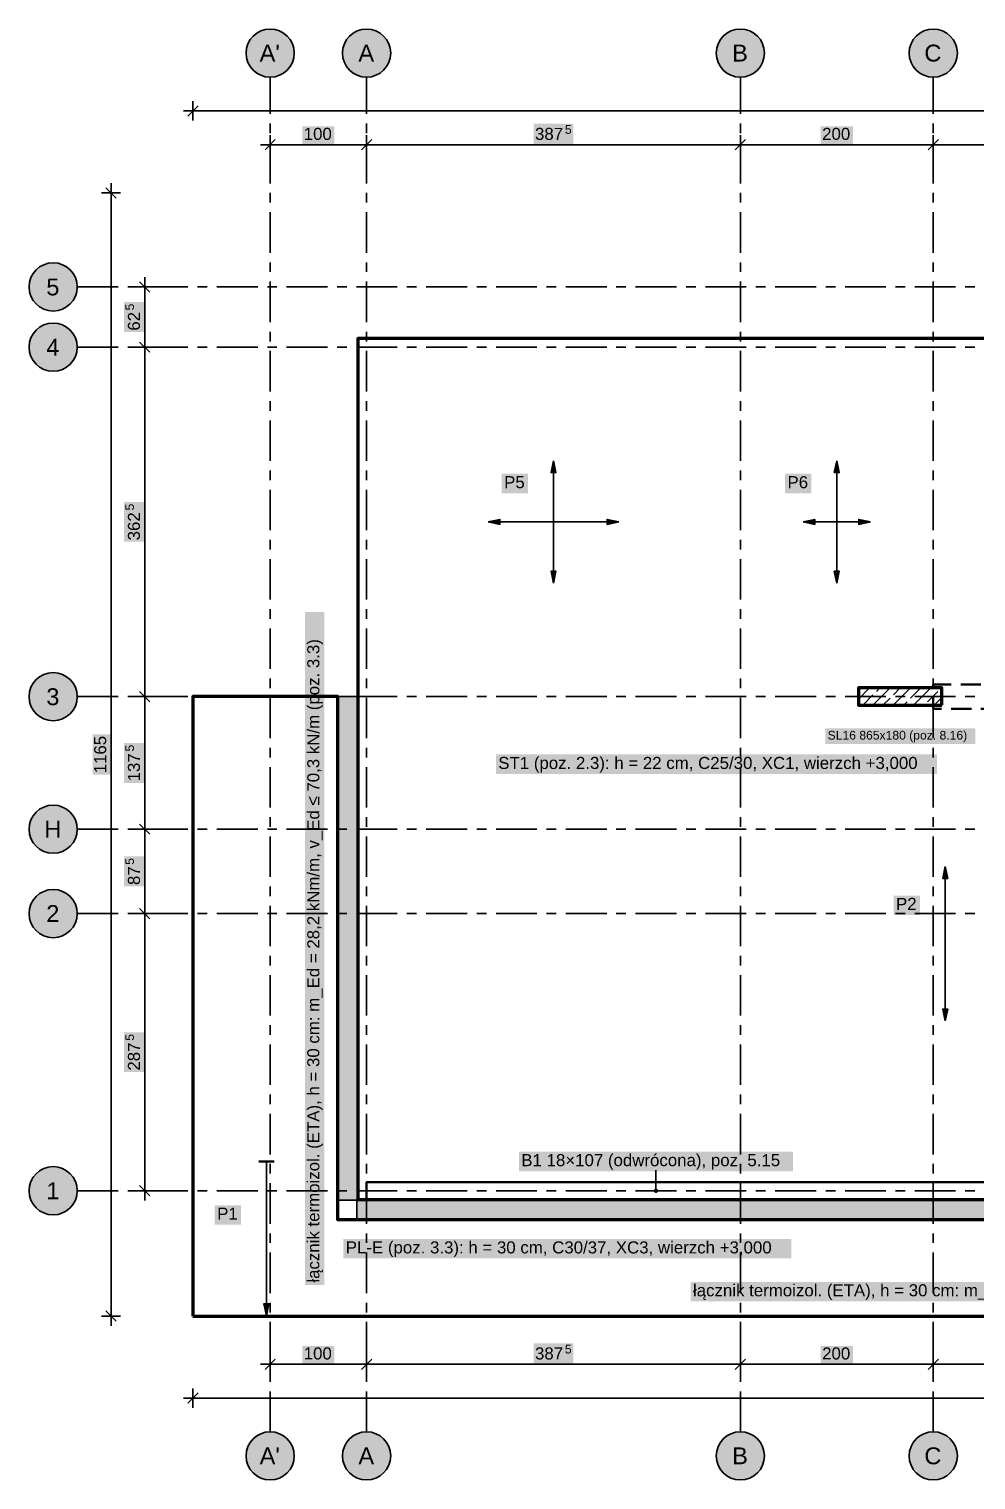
# Model space of a CAD drawing. Header units: metres. Extents: x -3.5 to 20.2, y -3 to 12.1.
# Drawn here: x -3.5 to 6.32, y -3 to 12.05 of the extents above; entities that cross this region are included whole.
import ezdxf

# ---------------------------------------------------------------- set-up
doc = ezdxf.new("R2010")
doc.units = ezdxf.units.M
doc.linetypes.add('KRESKOWA', pattern=[5.25, 4.2, -1.05])
doc.linetypes.add('PUNKTOWA', pattern=[10.5, 8.4, -1.05, 0, -1.05])
for name, color, linetype, lineweight in [('A-KRESKOWANIE', 8, 'Continuous', 18), ('A-MASKA', 7, 'Continuous', 18), ('A-OPISY', 2, 'Continuous', 25), ('K-KONSTR', 7, 'Continuous', 50), ('K-OSIE', 1, 'PUNKTOWA', 25), ('K-WYMIARY', 1, 'Continuous', 25)]:
    doc.layers.add(name, color=color, linetype=linetype, lineweight=lineweight)
doc.styles.add('PL_ARIAL', font='arial.ttf')

msp = doc.modelspace()

# ---------------------------------------------------------------- hatches: boundary and pattern name
at = {"layer": 'A-MASKA', "true_color": 0xffffff}
for points in [[(-0.667, 10.857), (-0.333, 10.857), (-0.333, 11.04), (-0.667, 11.04)], [(1.731, 10.857), (2.144, 10.857), (2.144, 11.068), (1.731, 11.068)], [(4.708, 10.857), (5.042, 10.857), (5.042, 11.04), (4.708, 11.04)], [(-2.307, 8.906), (-2.307, 9.219), (-2.517, 9.219), (-2.517, 8.906)], [(1.401, 7.235), (1.674, 7.235), (1.674, 7.438), (1.401, 7.438)], [(4.339, 7.235), (4.611, 7.235), (4.611, 7.438), (4.339, 7.438)], [(-2.307, 6.731), (-2.307, 7.144), (-2.517, 7.144), (-2.517, 6.731)], [(-0.438, -0.978), (-0.438, 6.004), (-0.64, 6.004), (-0.64, -0.978)], [(-2.658, 4.315), (-2.658, 4.735), (-2.84, 4.735), (-2.84, 4.315)], [(4.755, 4.635), (6.31, 4.635), (6.31, 4.795), (4.755, 4.795)], [(-2.307, 4.231), (-2.307, 4.644), (-2.517, 4.644), (-2.517, 4.231)], [(1.34, 4.322), (5.914, 4.322), (5.914, 4.525), (1.34, 4.525)], [(-2.307, 3.156), (-2.307, 3.469), (-2.517, 3.469), (-2.517, 3.156)], [(5.464, 2.86), (5.736, 2.86), (5.736, 3.062), (5.464, 3.062)], [(-2.307, 1.231), (-2.307, 1.644), (-2.517, 1.644), (-2.517, 1.231)], [(1.579, 0.203), (4.421, 0.203), (4.421, 0.405), (1.579, 0.405)], [(-1.574, -0.352), (-1.302, -0.352), (-1.302, -0.15), (-1.574, -0.15)], [(-0.241, -0.702), (4.404, -0.702), (4.404, -0.5), (-0.241, -0.5)], [(3.359, -1.147), (10.341, -1.147), (10.341, -0.945), (3.359, -0.945)], [(-0.667, -1.792), (-0.333, -1.792), (-0.333, -1.61), (-0.667, -1.61)], [(1.731, -1.792), (2.144, -1.792), (2.144, -1.583), (1.731, -1.583)], [(4.708, -1.792), (5.042, -1.792), (5.042, -1.61), (4.708, -1.61)]]:
    msp.add_hatch(color=7, dxfattribs=at).paths.add_polyline_path(points)
at = {"layer": 'A-OPISY', "true_color": 0x000000}
for points in [[(1.938, 7.572), (1.963, 7.45), (1.912, 7.45)], [(4.875, 7.572), (4.901, 7.45), (4.849, 7.45)], [(1.259, 6.938), (1.382, 6.963), (1.382, 6.912)], [(2.616, 6.938), (2.493, 6.912), (2.493, 6.963)], [(4.525, 6.938), (4.647, 6.963), (4.647, 6.912)], [(5.225, 6.938), (5.103, 6.912), (5.103, 6.963)], [(1.938, 6.303), (1.912, 6.425), (1.963, 6.425)], [(4.875, 6.303), (4.849, 6.425), (4.901, 6.425)], [(6, 3.362), (6.026, 3.24), (5.974, 3.24)], [(6, 1.762), (5.974, 1.885), (6.026, 1.885)], [(3.022, 0), (3.022, 0.006), (3.019, 0.011), (3.016, 0.016), (3.011, 0.019), (3.006, 0.022), (3, 0.023), (2.994, 0.022), (2.989, 0.019), (2.984, 0.016), (2.981, 0.011), (2.978, 0.006), (2.978, 0), (2.978, -0.006), (2.981, -0.011), (2.984, -0.016), (2.989, -0.019), (2.994, -0.022), (3, -0.023), (3.006, -0.022), (3.011, -0.019), (3.016, -0.016), (3.019, -0.011), (3.022, -0.006)], [(-1.038, -1.295), (-1.064, -1.172), (-1.012, -1.172)]]:
    msp.add_hatch(color=7, dxfattribs=at).paths.add_polyline_path(points)
at = {"layer": 'K-KONSTR', "true_color": 0x9a9a9a}
for points in [[(-0.3, -0.099), (-0.3, 5.125), (-0.09, 5.125), (-0.09, -0.099)], [(13.8, -0.3), (-0.1, -0.3), (-0.1, -0.09), (13.8, -0.09)]]:
    msp.add_hatch(color=7, dxfattribs=at).paths.add_polyline_path(points)
at = {"layer": 'K-OSIE', "true_color": 0xffffff}
for points in [[(-0.75, 11.8), (-0.752, 11.833), (-0.759, 11.865), (-0.769, 11.896), (-0.783, 11.925), (-0.802, 11.952), (-0.823, 11.977), (-0.848, 11.998), (-0.875, 12.017), (-0.904, 12.031), (-0.935, 12.041), (-0.967, 12.048), (-1, 12.05), (-1.033, 12.048), (-1.065, 12.041), (-1.096, 12.031), (-1.125, 12.017), (-1.152, 11.998), (-1.177, 11.977), (-1.198, 11.952), (-1.217, 11.925), (-1.231, 11.896), (-1.241, 11.865), (-1.248, 11.833), (-1.25, 11.8), (-1.248, 11.767), (-1.241, 11.735), (-1.231, 11.704), (-1.217, 11.675), (-1.198, 11.648), (-1.177, 11.623), (-1.152, 11.602), (-1.125, 11.583), (-1.096, 11.569), (-1.065, 11.559), (-1.033, 11.552), (-1, 11.55), (-0.967, 11.552), (-0.935, 11.559), (-0.904, 11.569), (-0.875, 11.583), (-0.848, 11.602), (-0.823, 11.623), (-0.802, 11.648), (-0.783, 11.675), (-0.769, 11.704), (-0.759, 11.735), (-0.752, 11.767)], [(0.25, 11.8), (0.248, 11.833), (0.241, 11.865), (0.231, 11.896), (0.217, 11.925), (0.198, 11.952), (0.177, 11.977), (0.152, 11.998), (0.125, 12.017), (0.096, 12.031), (0.065, 12.041), (0.033, 12.048), (0, 12.05), (-0.033, 12.048), (-0.065, 12.041), (-0.096, 12.031), (-0.125, 12.017), (-0.152, 11.998), (-0.177, 11.977), (-0.198, 11.952), (-0.217, 11.925), (-0.231, 11.896), (-0.241, 11.865), (-0.248, 11.833), (-0.25, 11.8), (-0.248, 11.767), (-0.241, 11.735), (-0.231, 11.704), (-0.217, 11.675), (-0.198, 11.648), (-0.177, 11.623), (-0.152, 11.602), (-0.125, 11.583), (-0.096, 11.569), (-0.065, 11.559), (-0.033, 11.552), (0, 11.55), (0.033, 11.552), (0.065, 11.559), (0.096, 11.569), (0.125, 11.583), (0.152, 11.602), (0.177, 11.623), (0.198, 11.648), (0.217, 11.675), (0.231, 11.704), (0.241, 11.735), (0.248, 11.767)], [(4.125, 11.8), (4.123, 11.833), (4.116, 11.865), (4.106, 11.896), (4.092, 11.925), (4.073, 11.952), (4.052, 11.977), (4.027, 11.998), (4, 12.017), (3.971, 12.031), (3.94, 12.041), (3.908, 12.048), (3.875, 12.05), (3.842, 12.048), (3.81, 12.041), (3.779, 12.031), (3.75, 12.017), (3.723, 11.998), (3.698, 11.977), (3.677, 11.952), (3.658, 11.925), (3.644, 11.896), (3.634, 11.865), (3.627, 11.833), (3.625, 11.8), (3.627, 11.767), (3.634, 11.735), (3.644, 11.704), (3.658, 11.675), (3.677, 11.648), (3.698, 11.623), (3.723, 11.602), (3.75, 11.583), (3.779, 11.569), (3.81, 11.559), (3.842, 11.552), (3.875, 11.55), (3.908, 11.552), (3.94, 11.559), (3.971, 11.569), (4, 11.583), (4.027, 11.602), (4.052, 11.623), (4.073, 11.648), (4.092, 11.675), (4.106, 11.704), (4.116, 11.735), (4.123, 11.767)], [(6.125, 11.8), (6.123, 11.833), (6.116, 11.865), (6.106, 11.896), (6.092, 11.925), (6.073, 11.952), (6.052, 11.977), (6.027, 11.998), (6, 12.017), (5.971, 12.031), (5.94, 12.041), (5.908, 12.048), (5.875, 12.05), (5.842, 12.048), (5.81, 12.041), (5.779, 12.031), (5.75, 12.017), (5.723, 11.998), (5.698, 11.977), (5.677, 11.952), (5.658, 11.925), (5.644, 11.896), (5.634, 11.865), (5.627, 11.833), (5.625, 11.8), (5.627, 11.767), (5.634, 11.735), (5.644, 11.704), (5.658, 11.675), (5.677, 11.648), (5.698, 11.623), (5.723, 11.602), (5.75, 11.583), (5.779, 11.569), (5.81, 11.559), (5.842, 11.552), (5.875, 11.55), (5.908, 11.552), (5.94, 11.559), (5.971, 11.569), (6, 11.583), (6.027, 11.602), (6.052, 11.623), (6.073, 11.648), (6.092, 11.675), (6.106, 11.704), (6.116, 11.735), (6.123, 11.767)], [(-3, 9.375), (-3.002, 9.408), (-3.009, 9.44), (-3.019, 9.471), (-3.033, 9.5), (-3.052, 9.527), (-3.073, 9.552), (-3.098, 9.573), (-3.125, 9.592), (-3.154, 9.606), (-3.185, 9.616), (-3.217, 9.623), (-3.25, 9.625), (-3.283, 9.623), (-3.315, 9.616), (-3.346, 9.606), (-3.375, 9.592), (-3.402, 9.573), (-3.427, 9.552), (-3.448, 9.527), (-3.467, 9.5), (-3.481, 9.471), (-3.491, 9.44), (-3.498, 9.408), (-3.5, 9.375), (-3.498, 9.342), (-3.491, 9.31), (-3.481, 9.279), (-3.467, 9.25), (-3.448, 9.223), (-3.427, 9.198), (-3.402, 9.177), (-3.375, 9.158), (-3.346, 9.144), (-3.315, 9.134), (-3.283, 9.127), (-3.25, 9.125), (-3.217, 9.127), (-3.185, 9.134), (-3.154, 9.144), (-3.125, 9.158), (-3.098, 9.177), (-3.073, 9.198), (-3.052, 9.223), (-3.033, 9.25), (-3.019, 9.279), (-3.009, 9.31), (-3.002, 9.342)], [(-3, 8.75), (-3.002, 8.783), (-3.009, 8.815), (-3.019, 8.846), (-3.033, 8.875), (-3.052, 8.902), (-3.073, 8.927), (-3.098, 8.948), (-3.125, 8.967), (-3.154, 8.981), (-3.185, 8.991), (-3.217, 8.998), (-3.25, 9), (-3.283, 8.998), (-3.315, 8.991), (-3.346, 8.981), (-3.375, 8.967), (-3.402, 8.948), (-3.427, 8.927), (-3.448, 8.902), (-3.467, 8.875), (-3.481, 8.846), (-3.491, 8.815), (-3.498, 8.783), (-3.5, 8.75), (-3.498, 8.717), (-3.491, 8.685), (-3.481, 8.654), (-3.467, 8.625), (-3.448, 8.598), (-3.427, 8.573), (-3.402, 8.552), (-3.375, 8.533), (-3.346, 8.519), (-3.315, 8.509), (-3.283, 8.502), (-3.25, 8.5), (-3.217, 8.502), (-3.185, 8.509), (-3.154, 8.519), (-3.125, 8.533), (-3.098, 8.552), (-3.073, 8.573), (-3.052, 8.598), (-3.033, 8.625), (-3.019, 8.654), (-3.009, 8.685), (-3.002, 8.717)], [(-3, 5.125), (-3.002, 5.158), (-3.009, 5.19), (-3.019, 5.221), (-3.033, 5.25), (-3.052, 5.277), (-3.073, 5.302), (-3.098, 5.323), (-3.125, 5.342), (-3.154, 5.356), (-3.185, 5.366), (-3.217, 5.373), (-3.25, 5.375), (-3.283, 5.373), (-3.315, 5.366), (-3.346, 5.356), (-3.375, 5.342), (-3.402, 5.323), (-3.427, 5.302), (-3.448, 5.277), (-3.467, 5.25), (-3.481, 5.221), (-3.491, 5.19), (-3.498, 5.158), (-3.5, 5.125), (-3.498, 5.092), (-3.491, 5.06), (-3.481, 5.029), (-3.467, 5), (-3.448, 4.973), (-3.427, 4.948), (-3.402, 4.927), (-3.375, 4.908), (-3.346, 4.894), (-3.315, 4.884), (-3.283, 4.877), (-3.25, 4.875), (-3.217, 4.877), (-3.185, 4.884), (-3.154, 4.894), (-3.125, 4.908), (-3.098, 4.927), (-3.073, 4.948), (-3.052, 4.973), (-3.033, 5), (-3.019, 5.029), (-3.009, 5.06), (-3.002, 5.092)], [(-3, 3.75), (-3.002, 3.783), (-3.009, 3.815), (-3.019, 3.846), (-3.033, 3.875), (-3.052, 3.902), (-3.073, 3.927), (-3.098, 3.948), (-3.125, 3.967), (-3.154, 3.981), (-3.185, 3.991), (-3.217, 3.998), (-3.25, 4), (-3.283, 3.998), (-3.315, 3.991), (-3.346, 3.981), (-3.375, 3.967), (-3.402, 3.948), (-3.427, 3.927), (-3.448, 3.902), (-3.467, 3.875), (-3.481, 3.846), (-3.491, 3.815), (-3.498, 3.783), (-3.5, 3.75), (-3.498, 3.717), (-3.491, 3.685), (-3.481, 3.654), (-3.467, 3.625), (-3.448, 3.598), (-3.427, 3.573), (-3.402, 3.552), (-3.375, 3.533), (-3.346, 3.519), (-3.315, 3.509), (-3.283, 3.502), (-3.25, 3.5), (-3.217, 3.502), (-3.185, 3.509), (-3.154, 3.519), (-3.125, 3.533), (-3.098, 3.552), (-3.073, 3.573), (-3.052, 3.598), (-3.033, 3.625), (-3.019, 3.654), (-3.009, 3.685), (-3.002, 3.717)], [(-3, 2.875), (-3.002, 2.908), (-3.009, 2.94), (-3.019, 2.971), (-3.033, 3), (-3.052, 3.027), (-3.073, 3.052), (-3.098, 3.073), (-3.125, 3.092), (-3.154, 3.106), (-3.185, 3.116), (-3.217, 3.123), (-3.25, 3.125), (-3.283, 3.123), (-3.315, 3.116), (-3.346, 3.106), (-3.375, 3.092), (-3.402, 3.073), (-3.427, 3.052), (-3.448, 3.027), (-3.467, 3), (-3.481, 2.971), (-3.491, 2.94), (-3.498, 2.908), (-3.5, 2.875), (-3.498, 2.842), (-3.491, 2.81), (-3.481, 2.779), (-3.467, 2.75), (-3.448, 2.723), (-3.427, 2.698), (-3.402, 2.677), (-3.375, 2.658), (-3.346, 2.644), (-3.315, 2.634), (-3.283, 2.627), (-3.25, 2.625), (-3.217, 2.627), (-3.185, 2.634), (-3.154, 2.644), (-3.125, 2.658), (-3.098, 2.677), (-3.073, 2.698), (-3.052, 2.723), (-3.033, 2.75), (-3.019, 2.779), (-3.009, 2.81), (-3.002, 2.842)], [(-3, 0), (-3.002, 0.033), (-3.009, 0.065), (-3.019, 0.096), (-3.033, 0.125), (-3.052, 0.152), (-3.073, 0.177), (-3.098, 0.198), (-3.125, 0.217), (-3.154, 0.231), (-3.185, 0.241), (-3.217, 0.248), (-3.25, 0.25), (-3.283, 0.248), (-3.315, 0.241), (-3.346, 0.231), (-3.375, 0.217), (-3.402, 0.198), (-3.427, 0.177), (-3.448, 0.152), (-3.467, 0.125), (-3.481, 0.096), (-3.491, 0.065), (-3.498, 0.033), (-3.5, 0), (-3.498, -0.033), (-3.491, -0.065), (-3.481, -0.096), (-3.467, -0.125), (-3.448, -0.152), (-3.427, -0.177), (-3.402, -0.198), (-3.375, -0.217), (-3.346, -0.231), (-3.315, -0.241), (-3.283, -0.248), (-3.25, -0.25), (-3.217, -0.248), (-3.185, -0.241), (-3.154, -0.231), (-3.125, -0.217), (-3.098, -0.198), (-3.073, -0.177), (-3.052, -0.152), (-3.033, -0.125), (-3.019, -0.096), (-3.009, -0.065), (-3.002, -0.033)], [(-0.75, -2.75), (-0.752, -2.717), (-0.759, -2.685), (-0.769, -2.654), (-0.783, -2.625), (-0.802, -2.598), (-0.823, -2.573), (-0.848, -2.552), (-0.875, -2.533), (-0.904, -2.519), (-0.935, -2.509), (-0.967, -2.502), (-1, -2.5), (-1.033, -2.502), (-1.065, -2.509), (-1.096, -2.519), (-1.125, -2.533), (-1.152, -2.552), (-1.177, -2.573), (-1.198, -2.598), (-1.217, -2.625), (-1.231, -2.654), (-1.241, -2.685), (-1.248, -2.717), (-1.25, -2.75), (-1.248, -2.783), (-1.241, -2.815), (-1.231, -2.846), (-1.217, -2.875), (-1.198, -2.902), (-1.177, -2.927), (-1.152, -2.948), (-1.125, -2.967), (-1.096, -2.981), (-1.065, -2.991), (-1.033, -2.998), (-1, -3), (-0.967, -2.998), (-0.935, -2.991), (-0.904, -2.981), (-0.875, -2.967), (-0.848, -2.948), (-0.823, -2.927), (-0.802, -2.902), (-0.783, -2.875), (-0.769, -2.846), (-0.759, -2.815), (-0.752, -2.783)], [(0.25, -2.75), (0.248, -2.717), (0.241, -2.685), (0.231, -2.654), (0.217, -2.625), (0.198, -2.598), (0.177, -2.573), (0.152, -2.552), (0.125, -2.533), (0.096, -2.519), (0.065, -2.509), (0.033, -2.502), (0, -2.5), (-0.033, -2.502), (-0.065, -2.509), (-0.096, -2.519), (-0.125, -2.533), (-0.152, -2.552), (-0.177, -2.573), (-0.198, -2.598), (-0.217, -2.625), (-0.231, -2.654), (-0.241, -2.685), (-0.248, -2.717), (-0.25, -2.75), (-0.248, -2.783), (-0.241, -2.815), (-0.231, -2.846), (-0.217, -2.875), (-0.198, -2.902), (-0.177, -2.927), (-0.152, -2.948), (-0.125, -2.967), (-0.096, -2.981), (-0.065, -2.991), (-0.033, -2.998), (0, -3), (0.033, -2.998), (0.065, -2.991), (0.096, -2.981), (0.125, -2.967), (0.152, -2.948), (0.177, -2.927), (0.198, -2.902), (0.217, -2.875), (0.231, -2.846), (0.241, -2.815), (0.248, -2.783)], [(4.125, -2.75), (4.123, -2.717), (4.116, -2.685), (4.106, -2.654), (4.092, -2.625), (4.073, -2.598), (4.052, -2.573), (4.027, -2.552), (4, -2.533), (3.971, -2.519), (3.94, -2.509), (3.908, -2.502), (3.875, -2.5), (3.842, -2.502), (3.81, -2.509), (3.779, -2.519), (3.75, -2.533), (3.723, -2.552), (3.698, -2.573), (3.677, -2.598), (3.658, -2.625), (3.644, -2.654), (3.634, -2.685), (3.627, -2.717), (3.625, -2.75), (3.627, -2.783), (3.634, -2.815), (3.644, -2.846), (3.658, -2.875), (3.677, -2.902), (3.698, -2.927), (3.723, -2.948), (3.75, -2.967), (3.779, -2.981), (3.81, -2.991), (3.842, -2.998), (3.875, -3), (3.908, -2.998), (3.94, -2.991), (3.971, -2.981), (4, -2.967), (4.027, -2.948), (4.052, -2.927), (4.073, -2.902), (4.092, -2.875), (4.106, -2.846), (4.116, -2.815), (4.123, -2.783)], [(6.125, -2.75), (6.123, -2.717), (6.116, -2.685), (6.106, -2.654), (6.092, -2.625), (6.073, -2.598), (6.052, -2.573), (6.027, -2.552), (6, -2.533), (5.971, -2.519), (5.94, -2.509), (5.908, -2.502), (5.875, -2.5), (5.842, -2.502), (5.81, -2.509), (5.779, -2.519), (5.75, -2.533), (5.723, -2.552), (5.698, -2.573), (5.677, -2.598), (5.658, -2.625), (5.644, -2.654), (5.634, -2.685), (5.627, -2.717), (5.625, -2.75), (5.627, -2.783), (5.634, -2.815), (5.644, -2.846), (5.658, -2.875), (5.677, -2.902), (5.698, -2.927), (5.723, -2.948), (5.75, -2.967), (5.779, -2.981), (5.81, -2.991), (5.842, -2.998), (5.875, -3), (5.908, -2.998), (5.94, -2.991), (5.971, -2.981), (6, -2.967), (6.027, -2.948), (6.052, -2.927), (6.073, -2.902), (6.092, -2.875), (6.106, -2.846), (6.116, -2.815), (6.123, -2.783)]]:
    msp.add_hatch(color=7, dxfattribs=at).paths.add_polyline_path(points)

# ---------------------------------------------------------------- linework, layer by layer
at = {"layer": 'A-KRESKOWANIE', "lineweight": 25, "ltscale": 0.05}
for points in [[(5.1, 5.1), (5.215, 5.215)], [(5.109, 5.215), (5.109, 5.215)], [(5.144, 5.038), (5.25, 5.144)], [(5.247, 5.035), (5.427, 5.215)], [(5.286, 5.18), (5.321, 5.215)], [(5.459, 5.035), (5.639, 5.215)], [(5.462, 5.144), (5.533, 5.215)], [(5.639, 5.109), (5.745, 5.215)], [(5.671, 5.035), (5.851, 5.215)], [(5.816, 5.073), (5.922, 5.18)], [(5.957, 5.215), (5.957, 5.215)], [(5.353, 5.035), (5.427, 5.109)], [(5.565, 5.035), (5.604, 5.073)], [(5.777, 5.035), (5.781, 5.038)], [(5.884, 5.035), (5.965, 5.116)]]:
    msp.add_lwpolyline(points, dxfattribs=at)
at = {"layer": 'A-OPISY', "lineweight": 35, "ltscale": 0.05}
for points in [[(1.938, 7.572), (1.963, 7.45), (1.912, 7.45)], [(4.875, 7.572), (4.901, 7.45), (4.849, 7.45)], [(1.259, 6.938), (1.382, 6.963), (1.382, 6.912)], [(2.616, 6.938), (2.493, 6.912), (2.493, 6.963)], [(4.525, 6.938), (4.647, 6.963), (4.647, 6.912)], [(5.225, 6.938), (5.103, 6.912), (5.103, 6.963)], [(1.938, 6.303), (1.912, 6.425), (1.963, 6.425)], [(4.875, 6.303), (4.849, 6.425), (4.901, 6.425)], [(6, 3.362), (6.026, 3.24), (5.974, 3.24)], [(6, 1.762), (5.974, 1.885), (6.026, 1.885)], [(-1.038, -1.295), (-1.064, -1.172), (-1.012, -1.172)]]:
    msp.add_lwpolyline(points, close=True, dxfattribs=at)
for points in [[(1.938, 6.303), (1.938, 7.572)], [(4.875, 6.303), (4.875, 7.572)], [(1.259, 6.938), (2.616, 6.938)], [(4.525, 6.938), (5.225, 6.938)], [(6, 1.762), (6, 3.362)], [(-1.038, 0.305), (-1.038, -1.295)], [(3, 0), (3, 0.215)]]:
    msp.add_lwpolyline(points, dxfattribs=at)
at = {"layer": 'A-OPISY', "lineweight": 50, "ltscale": 0.05}
msp.add_lwpolyline([(-1.118, 0.305), (-0.958, 0.305)], dxfattribs=at)
at = {"layer": 'K-KONSTR', "lineweight": 70, "ltscale": 0.05}
for points in [[(-0.09, -0.09), (12.3, -0.09), (12.3, 8.84), (-0.09, 8.84)], [(-1.8, -1.3), (13.8, -1.3), (13.8, -0.3), (-0.3, -0.3), (-0.3, 5.125), (-1.8, 5.125)], [(5.965, 5.035), (5.965, 5.215), (5.1, 5.215), (5.1, 5.035)]]:
    msp.add_lwpolyline(points, close=True, dxfattribs=at)
at = {"layer": 'K-KONSTR', "lineweight": 35, "ltscale": 0.05}
for points in [[(-0.3, -0.099), (-0.3, 5.125), (-0.09, 5.125), (-0.09, -0.099)], [(13.8, -0.3), (-0.1, -0.3), (-0.1, -0.09), (13.8, -0.09)]]:
    msp.add_lwpolyline(points, close=True, dxfattribs=at)
at = {"layer": 'K-KONSTR', "linetype": 'KRESKOWA', "lineweight": 50, "ltscale": 0.05, "flags": 128}
msp.add_lwpolyline([(8.5, 5.25), (8.5, 5), (5.875, 5), (5.875, 5.25)], close=True, dxfattribs=at)
at = {"layer": 'K-KONSTR', "lineweight": 50, "ltscale": 0.05}
msp.add_lwpolyline([(12, 0.09), (12, -0.09), (0, -0.09), (0, 0.09)], close=True, dxfattribs=at)
at = {"layer": 'K-OSIE', "linetype": 'PUNKTOWA', "lineweight": 35, "ltscale": 0.049929, "flags": 128}
for points in [[(-1, -2.5), (-1, 11.55)], [(0, -2.5), (0, 11.55)], [(3.875, -2.5), (3.875, 11.55)], [(5.875, -2.5), (5.875, 11.55)]]:
    msp.add_lwpolyline(points, dxfattribs=at)
at = {"layer": 'K-OSIE', "linetype": 'PUNKTOWA', "lineweight": 35, "ltscale": 0.050434, "flags": 128}
for points in [[(-3, 9.375), (19.665, 9.375)], [(-3, 8.75), (19.665, 8.75)], [(-3, 5.125), (19.665, 5.125)], [(-3, 3.75), (19.665, 3.75)], [(-3, 2.875), (19.665, 2.875)], [(-3, 0), (19.665, 0)]]:
    msp.add_lwpolyline(points, dxfattribs=at)
at = {"layer": 'K-OSIE', "linetype": 'Continuous', "lineweight": 35, "ltscale": 0.05}
for centre in [(-1, 11.8), (0, 11.8), (3.875, 11.8), (5.875, 11.8), (-3.25, 9.375), (-3.25, 8.75), (-3.25, 5.125), (-3.25, 3.75), (-3.25, 2.875), (-3.25, 0), (-1, -2.75), (0, -2.75), (3.875, -2.75), (5.875, -2.75)]:
    msp.add_circle(centre, 0.25, dxfattribs=at)
at = {"layer": 'K-WYMIARY', "lineweight": 35, "ltscale": 0.05}
for points in [[(-1.8, 11.1), (-1.8, 11.3)], [(-1.9, 11.2), (18.565, 11.2)], [(-1.853, 11.147), (-1.747, 11.253)], [(-1.1, 10.85), (18.475, 10.85)], [(-1.053, 10.797), (-0.947, 10.903)], [(-1, 10.75), (-1, 10.95)], [(-0.053, 10.797), (0.053, 10.903)], [(0, 10.75), (0, 10.95)], [(3.822, 10.797), (3.928, 10.903)], [(3.875, 10.75), (3.875, 10.95)], [(5.822, 10.797), (5.928, 10.903)], [(5.875, 10.75), (5.875, 10.95)], [(-2.597, 10.297), (-2.703, 10.403)], [(-2.65, -1.4), (-2.65, 10.45)], [(-2.55, 10.35), (-2.75, 10.35)], [(-2.2, 9.375), (-2.4, 9.375)], [(-2.247, 9.322), (-2.353, 9.428)], [(-2.3, -0.1), (-2.3, 9.475)], [(-2.2, 8.75), (-2.4, 8.75)], [(-2.247, 8.697), (-2.353, 8.803)], [(-2.2, 5.125), (-2.4, 5.125)], [(-2.247, 5.072), (-2.353, 5.178)], [(-2.247, 3.697), (-2.353, 3.803)], [(-2.2, 3.75), (-2.4, 3.75)], [(-2.2, 2.875), (-2.4, 2.875)], [(-2.247, 2.822), (-2.353, 2.928)], [(-2.2, 0), (-2.4, 0)], [(-2.247, -0.053), (-2.353, 0.053)], [(-2.55, -1.3), (-2.75, -1.3)], [(-2.597, -1.353), (-2.703, -1.247)], [(-1.1, -1.8), (18.475, -1.8)], [(-1.053, -1.853), (-0.947, -1.747)], [(-1, -1.7), (-1, -1.9)], [(-0.053, -1.853), (0.053, -1.747)], [(0, -1.7), (0, -1.9)], [(3.822, -1.853), (3.928, -1.747)], [(3.875, -1.7), (3.875, -1.9)], [(5.822, -1.853), (5.928, -1.747)], [(5.875, -1.7), (5.875, -1.9)], [(-1.853, -2.203), (-1.747, -2.097)], [(-1.8, -2.05), (-1.8, -2.25)], [(-1.9, -2.15), (18.565, -2.15)]]:
    msp.add_lwpolyline(points, dxfattribs=at)

# ---------------------------------------------------------------- texts
at = {"layer": 'A-OPISY', "style": 'PL_ARIAL'}
for s, height, p in [('P5', 0.125, (1.426, 7.287)), ('P6', 0.125, (4.364, 7.287)), ('SL16 865x180 (poz. 8.16)', 0.09, (4.78, 4.68)), ('ST1 (poz. 2.3): h = 22 cm, C25/30, XC1, wierzch +3,000', 0.125, (1.365, 4.375)), ('P2', 0.125, (5.489, 2.913)), ('B1 18×107 (odwrócona), poz. 5.15', 0.125, (1.604, 0.255)), ('P1', 0.125, (-1.549, -0.3)), ('PL-E (poz. 3.3): h = 30 cm, C30/37, XC3, wierzch +3,000', 0.125, (-0.216, -0.65)), ('łącznik termoizol. (ETA), h = 30 cm: m_Ed = 17,1 kNm/m, v_Ed ≤ 70,3 kN/m (poz. 3.3)', 0.125, (3.384, -1.095))]:
    msp.add_text(s, height=height, dxfattribs=at).set_placement(p)
msp.add_text('łącznik termoizol. (ETA), h = 30 cm: m_Ed = 28,2 kNm/m, v_Ed ≤ 70,3 kN/m (poz. 3.3)', height=0.125, rotation=90, dxfattribs=at).set_placement((-0.49, -0.953))
at = {"layer": 'K-OSIE', "style": 'PL_ARIAL'}
for s, p in [('C', (5.783, 11.713)), ("A'", (-1.109, 11.713)), ('A', (-0.085, 11.713)), ('B', (3.79, 11.713)), ('5', (-3.321, 9.287)), ('4', (-3.321, 8.662)), ('3', (-3.321, 5.037)), ('H', (-3.342, 3.663)), ('2', (-3.321, 2.788)), ('1', (-3.321, -0.088)), ("A'", (-1.109, -2.837)), ('A', (-0.085, -2.837)), ('B', (3.79, -2.837)), ('C', (5.783, -2.837))]:
    msp.add_text(s, height=0.175, dxfattribs=at).set_placement(p)
at = {"layer": 'K-WYMIARY', "style": 'PL_ARIAL'}
for s, height, p in [('100', 0.125, (-0.652, 10.9)), ('387', 0.125, (1.746, 10.9)), ('5', 0.09, (2.056, 10.963)), ('200', 0.125, (4.723, 10.9)), ('100', 0.125, (-0.652, -1.75)), ('387', 0.125, (1.746, -1.75)), ('5', 0.09, (2.056, -1.688)), ('200', 0.125, (4.723, -1.75))]:
    msp.add_text(s, height=height, dxfattribs=at).set_placement(p)
for s, height, p in [('5', 0.09, (-2.412, 9.131)), ('62', 0.125, (-2.35, 8.921)), ('5', 0.09, (-2.412, 7.056)), ('362', 0.125, (-2.35, 6.746)), ('1165', 0.125, (-2.7, 4.33)), ('5', 0.09, (-2.412, 4.556)), ('137', 0.125, (-2.35, 4.246)), ('5', 0.09, (-2.412, 3.381)), ('87', 0.125, (-2.35, 3.171)), ('5', 0.09, (-2.412, 1.556)), ('287', 0.125, (-2.35, 1.246))]:
    msp.add_text(s, height=height, rotation=90, dxfattribs=at).set_placement(p)

doc.saveas('drawing.dxf')
